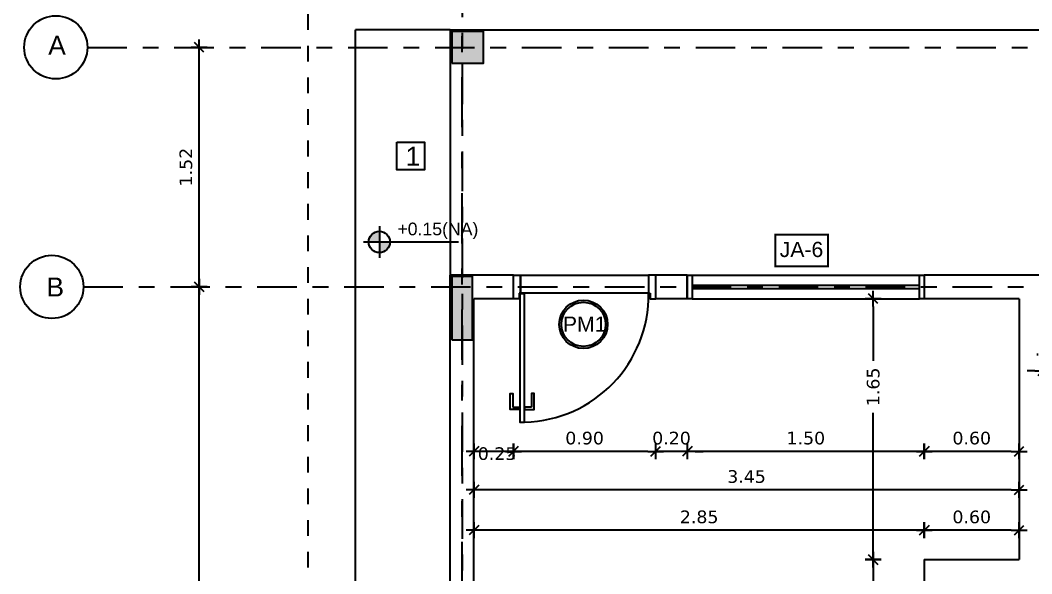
# Model space of a CAD drawing. Extents: x 11 to 195, y 73 to 157.
# Drawn here: x 61.42 to 67.82, y 129.85 to 133.35 of the extents above; entities that cross this region are included whole.
import ezdxf

# ---------------------------------------------------------------- set-up
doc = ezdxf.new("R2010")
doc.units = 0
doc.header["$LTSCALE"] = 0.005
doc.header["$PDMODE"] = 3
for name, pattern in [('C5', [60, 50, -5, 0, -5]), ('CONTINU', [0]), ('DASHDOT', [25.4, 12.7, -6.35, 0, -6.35]), ('HIDDEN', [9.525, 6.35, -3.175])]:
    doc.linetypes.add(name, pattern=pattern)
doc.layers.get('0').update_dxf_attribs({"linetype": 'CONTINUOUS'})
doc.layers.get('DEFPOINTS').update_dxf_attribs({"linetype": 'CONTINUOUS'})
for name, color, linetype in [('A-COTAS', 1, 'CONTINUOUS'), ('A-JANEL', 3, 'CONTINUOUS'), ('A-PARED', 5, 'CONTINUOUS'), ('A-PARED-PISOS', 2, 'CONTINUOUS'), ('A-PAREDE', 5, 'CONTINUOUS'), ('A-PILAR', 6, 'CONTINUOUS'), ('A-PILAR_EIXO', 5, 'DASHDOT'), ('A-PISOS', 2, 'CONTINUOUS'), ('A-PORTA', 3, 'CONTINUOUS'), ('A-SOLEIRA', 1, 'CONTINUOUS'), ('AR-PRJ-COB', 2, 'HIDDEN'), ('ARQ-CTA-1_050', 1, 'CONTINUOUS'), ('ARQ-ESQ-VISTA1', 2, 'CONTINUOUS'), ('ARQ-EXO-1_050', 251, 'C5'), ('ARQ-SMB-1_050', 1, 'CONTINUOUS'), ('ARQ-SMB-1_100', 1, 'CONTINUOUS'), ('ARQ-TXT-1_050', 2, 'CONTINUOUS'), ('ARQ-TXT-1_075', 2, 'CONTINUOUS')]:
    doc.layers.add(name, color=color, linetype=linetype)
doc.styles.add('A20', font='arial.ttf', dxfattribs={"height": 0.2})
doc.styles.add('ESC-50-A20', font='arial.ttf', dxfattribs={"height": 0.1})
doc.styles.add('FNDE Texto Cota 0050', font='verdana.ttf', dxfattribs={"height": 0.08})
doc.dimstyles.new('FNDE 1-0050', dxfattribs={"dimscale": 5, "dimtxt": 0.08, "dimasz": 0.01, "dimexe": 0.15, "dimexo": 0.15, "dimgap": 0.01, "dimtad": 1, "dimzin": 1, "dimdsep": 46, "dimtxsty": 'FNDE Texto Cota 0050', "dimblk": 'tic', "dimcen": 0.015, "dimdle": 0.15, "dimse1": 1, "dimse2": 1, "dimclrd": 251, "dimclre": 251, "dimclrt": 256, "dimaunit": 1, "dimadec": 3, "dimazin": 0, "dimtfac": 1, "dimtix": 1, "dimtmove": 2, "dimatfit": 3, "dimfxl": 0.15, "dimtvp": 1, "dimtolj": 1, "dimtzin": 0, "dimarcsym": 0})

# ---------------------------------------------------------------- blocks, each defined once
blk = doc.blocks.new('tic')
at = {"color": 251}
for p, q in [((-1, 0), (1, 0)), ((0, -1), (0, 1))]:
    blk.add_line(p, q, dxfattribs=at)
blk.add_line((-0.6, -0.6), (0.6, 0.6))
blk = doc.blocks.new('*D200')
at = {"layer": 'ARQ-CTA-1_050', "color": 251, "lineweight": -2, "transparency": 16777216}
blk.add_line((67.693, 130.1224), (67.193, 130.1224), dxfattribs=at)
at = {"layer": 'DEFPOINTS', "color": 0, "transparency": 16777216}
for p in [(67.143, 130.1224), (67.143, 129.8572, -1.8897), (67.743, 129.8572, -1.8897)]:
    blk.add_point(p, dxfattribs=at)
at = {"layer": 'ARQ-CTA-1_050', "color": 251, "lineweight": -2, "transparency": 16777216, "xscale": 0.05, "yscale": 0.05, "zscale": 0.05, "rotation": 180}
blk.add_blockref('tic', (67.143, 130.1224), dxfattribs=at)
at = {"layer": 'ARQ-CTA-1_050', "color": 251, "lineweight": -2, "transparency": 16777216, "xscale": 0.05, "yscale": 0.05, "zscale": 0.05}
blk.add_blockref('tic', (67.743, 130.1224), dxfattribs=at)
at = {"layer": 'ARQ-CTA-1_050', "transparency": 16777216, "insert": (67.443, 130.2056), "char_height": 0.08, "attachment_point": 5, "style": 'FNDE Texto Cota 0050'}
blk.add_mtext('\\A1;0.60', dxfattribs=at)
blk = doc.blocks.new('*D201')
at = {"layer": 'ARQ-CTA-1_050', "color": 251, "lineweight": -2, "transparency": 16777216}
blk.add_line((67.093, 130.1224), (64.343, 130.1224), dxfattribs=at)
at = {"layer": 'DEFPOINTS', "color": 0, "transparency": 16777216}
for p in [(64.293, 130.3281, -1.8897), (64.293, 130.1224), (67.143, 129.8572, -1.8897)]:
    blk.add_point(p, dxfattribs=at)
at = {"layer": 'ARQ-CTA-1_050', "color": 251, "lineweight": -2, "transparency": 16777216, "xscale": 0.05, "yscale": 0.05, "zscale": 0.05, "rotation": 180}
blk.add_blockref('tic', (64.293, 130.1224), dxfattribs=at)
at = {"layer": 'ARQ-CTA-1_050', "color": 251, "lineweight": -2, "transparency": 16777216, "xscale": 0.05, "yscale": 0.05, "zscale": 0.05}
blk.add_blockref('tic', (67.143, 130.1224), dxfattribs=at)
at = {"layer": 'ARQ-CTA-1_050', "transparency": 16777216, "insert": (65.718, 130.206), "char_height": 0.08, "attachment_point": 5, "style": 'FNDE Texto Cota 0050'}
blk.add_mtext('\\A1;2.85', dxfattribs=at)
blk = doc.blocks.new('*D202')
at = {"layer": 'ARQ-CTA-1_050', "color": 251, "lineweight": -2, "transparency": 16777216}
blk.add_line((67.693, 130.3778), (64.343, 130.3778), dxfattribs=at)
at = {"layer": 'DEFPOINTS', "color": 0, "transparency": 16777216}
for p in [(64.293, 130.5557, -1.8897), (67.743, 130.5557, -1.8897), (64.293, 130.3778)]:
    blk.add_point(p, dxfattribs=at)
at = {"layer": 'ARQ-CTA-1_050', "color": 251, "lineweight": -2, "transparency": 16777216, "xscale": 0.05, "yscale": 0.05, "zscale": 0.05, "rotation": 180}
blk.add_blockref('tic', (64.293, 130.3778), dxfattribs=at)
at = {"layer": 'ARQ-CTA-1_050', "color": 251, "lineweight": -2, "transparency": 16777216, "xscale": 0.05, "yscale": 0.05, "zscale": 0.05}
blk.add_blockref('tic', (67.743, 130.3778), dxfattribs=at)
at = {"layer": 'ARQ-CTA-1_050', "transparency": 16777216, "insert": (66.018, 130.4612), "char_height": 0.08, "attachment_point": 5, "style": 'FNDE Texto Cota 0050'}
blk.add_mtext('\\A1;3.45', dxfattribs=at)
blk = doc.blocks.new('*D203')
at = {"layer": 'ARQ-CTA-1_050', "color": 251, "lineweight": -2, "transparency": 16777216}
for p, q in [((66.8194, 131.5364), (66.8194, 131.1926)), ((66.8194, 129.9864), (66.8194, 130.8655))]:
    blk.add_line(p, q, dxfattribs=at)
at = {"layer": 'DEFPOINTS', "color": 0, "transparency": 16777216}
for p in [(66.623, 131.5864, -1.8897), (66.8194, 129.9364), (67.143, 129.9364, -1.8897)]:
    blk.add_point(p, dxfattribs=at)
at = {"layer": 'ARQ-CTA-1_050', "color": 251, "lineweight": -2, "transparency": 16777216, "xscale": 0.05, "yscale": 0.05, "zscale": 0.05}
for p, rotation in [((66.8194, 131.5864), 90), ((66.8194, 129.9364), 270)]:
    blk.add_blockref('tic', p, dxfattribs=dict(at, rotation=rotation))
at = {"layer": 'ARQ-CTA-1_050', "transparency": 16777216, "insert": (66.8197, 131.029), "char_height": 0.08, "attachment_point": 5, "rotation": 90, "style": 'FNDE Texto Cota 0050'}
blk.add_mtext('\\A1;1.65', dxfattribs=at)
blk = doc.blocks.new('*D204')
at = {"layer": 'ARQ-CTA-1_050', "color": 251, "lineweight": -2, "transparency": 16777216}
blk.add_line((66.8194, 129.8864), (66.8194, 127.1864), dxfattribs=at)
at = {"layer": 'DEFPOINTS', "color": 0, "transparency": 16777216}
for p in [(67.143, 129.9364, -1.8897), (66.8194, 127.1364), (67.143, 127.1364, -1.8897)]:
    blk.add_point(p, dxfattribs=at)
at = {"layer": 'ARQ-CTA-1_050', "color": 251, "lineweight": -2, "transparency": 16777216, "xscale": 0.05, "yscale": 0.05, "zscale": 0.05}
for p, rotation in [((66.8194, 129.9364), 90), ((66.8194, 127.1364), 270)]:
    blk.add_blockref('tic', p, dxfattribs=dict(at, rotation=rotation))
at = {"layer": 'ARQ-CTA-1_050', "transparency": 16777216, "insert": (66.7358, 128.5364), "char_height": 0.08, "attachment_point": 5, "rotation": 90, "style": 'FNDE Texto Cota 0050'}
blk.add_mtext('\\A1;2.80', dxfattribs=at)
blk = doc.blocks.new('*D205')
at = {"layer": 'ARQ-CTA-1_050', "color": 251, "lineweight": -2, "transparency": 16777216}
blk.add_line((67.693, 130.6211), (67.193, 130.6211), dxfattribs=at)
at = {"layer": 'DEFPOINTS', "color": 0, "transparency": 16777216}
for p in [(67.143, 130.8866, -1.8897), (67.743, 130.8866, -1.8897), (67.143, 130.6211)]:
    blk.add_point(p, dxfattribs=at)
at = {"layer": 'ARQ-CTA-1_050', "color": 251, "lineweight": -2, "transparency": 16777216, "xscale": 0.05, "yscale": 0.05, "zscale": 0.05, "rotation": 180}
blk.add_blockref('tic', (67.143, 130.6211), dxfattribs=at)
at = {"layer": 'ARQ-CTA-1_050', "color": 251, "lineweight": -2, "transparency": 16777216, "xscale": 0.05, "yscale": 0.05, "zscale": 0.05}
blk.add_blockref('tic', (67.743, 130.6211), dxfattribs=at)
at = {"layer": 'ARQ-CTA-1_050', "transparency": 16777216, "insert": (67.443, 130.7044), "char_height": 0.08, "attachment_point": 5, "style": 'FNDE Texto Cota 0050'}
blk.add_mtext('\\A1;0.60', dxfattribs=at)
blk = doc.blocks.new('*D206')
at = {"layer": 'ARQ-CTA-1_050', "color": 251, "lineweight": -2, "transparency": 16777216}
blk.add_line((67.093, 130.6211), (65.693, 130.6211), dxfattribs=at)
at = {"layer": 'DEFPOINTS', "color": 0, "transparency": 16777216}
for p in [(65.643, 130.8866, -1.8897), (67.143, 130.8866, -1.8897), (65.643, 130.6211)]:
    blk.add_point(p, dxfattribs=at)
at = {"layer": 'ARQ-CTA-1_050', "color": 251, "lineweight": -2, "transparency": 16777216, "xscale": 0.05, "yscale": 0.05, "zscale": 0.05, "rotation": 180}
blk.add_blockref('tic', (65.643, 130.6211), dxfattribs=at)
at = {"layer": 'ARQ-CTA-1_050', "color": 251, "lineweight": -2, "transparency": 16777216, "xscale": 0.05, "yscale": 0.05, "zscale": 0.05}
blk.add_blockref('tic', (67.143, 130.6211), dxfattribs=at)
at = {"layer": 'ARQ-CTA-1_050', "transparency": 16777216, "insert": (66.393, 130.7044), "char_height": 0.08, "attachment_point": 5, "style": 'FNDE Texto Cota 0050'}
blk.add_mtext('\\A1;1.50', dxfattribs=at)
blk = doc.blocks.new('*D207')
at = {"layer": 'ARQ-CTA-1_050', "color": 251, "lineweight": -2, "transparency": 16777216}
for p, q in [((65.393, 130.6211), (65.343, 130.6211)), ((65.643, 130.6211), (65.443, 130.6211)), ((65.693, 130.6211), (65.743, 130.6211))]:
    blk.add_line(p, q, dxfattribs=at)
at = {"layer": 'DEFPOINTS', "color": 0, "transparency": 16777216}
for p in [(65.443, 130.8866, -1.8897), (65.643, 130.8866, -1.8897), (65.443, 130.6211)]:
    blk.add_point(p, dxfattribs=at)
at = {"layer": 'ARQ-CTA-1_050', "color": 251, "lineweight": -2, "transparency": 16777216, "xscale": 0.05, "yscale": 0.05, "zscale": 0.05}
blk.add_blockref('tic', (65.443, 130.6211), dxfattribs=at)
at = {"layer": 'ARQ-CTA-1_050', "color": 251, "lineweight": -2, "transparency": 16777216, "xscale": 0.05, "yscale": 0.05, "zscale": 0.05, "rotation": 180}
blk.add_blockref('tic', (65.643, 130.6211), dxfattribs=at)
at = {"layer": 'ARQ-CTA-1_050', "transparency": 16777216, "insert": (65.543, 130.7045), "char_height": 0.08, "attachment_point": 5, "style": 'FNDE Texto Cota 0050'}
blk.add_mtext('\\A1;0.20', dxfattribs=at)
blk = doc.blocks.new('*D208')
at = {"layer": 'ARQ-CTA-1_050', "color": 251, "lineweight": -2, "transparency": 16777216}
blk.add_line((65.393, 130.6211), (64.593, 130.6211), dxfattribs=at)
at = {"layer": 'DEFPOINTS', "color": 0, "transparency": 16777216}
for p in [(64.543, 130.8866, -1.8897), (65.443, 130.8866, -1.8897), (64.543, 130.6211)]:
    blk.add_point(p, dxfattribs=at)
at = {"layer": 'ARQ-CTA-1_050', "color": 251, "lineweight": -2, "transparency": 16777216, "xscale": 0.05, "yscale": 0.05, "zscale": 0.05, "rotation": 180}
blk.add_blockref('tic', (64.543, 130.6211), dxfattribs=at)
at = {"layer": 'ARQ-CTA-1_050', "color": 251, "lineweight": -2, "transparency": 16777216, "xscale": 0.05, "yscale": 0.05, "zscale": 0.05}
blk.add_blockref('tic', (65.443, 130.6211), dxfattribs=at)
at = {"layer": 'ARQ-CTA-1_050', "transparency": 16777216, "insert": (64.993, 130.7044), "char_height": 0.08, "attachment_point": 5, "style": 'FNDE Texto Cota 0050'}
blk.add_mtext('\\A1;0.90', dxfattribs=at)
blk = doc.blocks.new('*D209')
at = {"layer": 'ARQ-CTA-1_050', "color": 251, "lineweight": -2, "transparency": 16777216}
blk.add_line((64.493, 130.6211), (64.343, 130.6211), dxfattribs=at)
at = {"layer": 'DEFPOINTS', "color": 0, "transparency": 16777216}
for p in [(64.293, 130.8866, -1.8897), (64.543, 130.8866, -1.8897), (64.293, 130.6211)]:
    blk.add_point(p, dxfattribs=at)
at = {"layer": 'ARQ-CTA-1_050', "color": 251, "lineweight": -2, "transparency": 16777216, "xscale": 0.05, "yscale": 0.05, "zscale": 0.05, "rotation": 180}
blk.add_blockref('tic', (64.293, 130.6211), dxfattribs=at)
at = {"layer": 'ARQ-CTA-1_050', "color": 251, "lineweight": -2, "transparency": 16777216, "xscale": 0.05, "yscale": 0.05, "zscale": 0.05}
blk.add_blockref('tic', (64.543, 130.6211), dxfattribs=at)
at = {"layer": 'ARQ-CTA-1_050', "transparency": 16777216, "insert": (64.4392, 130.6061), "char_height": 0.08, "attachment_point": 5, "style": 'FNDE Texto Cota 0050'}
blk.add_mtext('\\A1;0.25', dxfattribs=at)
blk = doc.blocks.new('*D225')
at = {"layer": 'ARQ-CTA-1_050', "color": 251, "lineweight": -2, "transparency": 16777216}
for p, q in [((68.9238, 131.5364), (68.9238, 130.901)), ((68.9238, 129.9864), (68.9238, 130.5738))]:
    blk.add_line(p, q, dxfattribs=at)
at = {"layer": 'DEFPOINTS', "color": 0, "transparency": 16777216}
for p in [(68.7625, 131.5864, -1.8897), (67.5575, 129.9364, -1.8897), (68.9238, 129.9364)]:
    blk.add_point(p, dxfattribs=at)
at = {"layer": 'ARQ-CTA-1_050', "color": 251, "lineweight": -2, "transparency": 16777216, "xscale": 0.05, "yscale": 0.05, "zscale": 0.05}
for p, rotation in [((68.9238, 131.5864), 90), ((68.9238, 129.9364), 270)]:
    blk.add_blockref('tic', p, dxfattribs=dict(at, rotation=rotation))
at = {"layer": 'ARQ-CTA-1_050', "transparency": 16777216, "insert": (68.9238, 130.7374), "char_height": 0.08, "attachment_point": 5, "rotation": 90, "style": 'FNDE Texto Cota 0050'}
blk.add_mtext('\\A1;1.65', dxfattribs=at)
blk = doc.blocks.new('*D246')
at = {"layer": 'ARQ-CTA-1_050', "color": 251, "lineweight": -2, "transparency": 16777216}
for p, q in [((67.843, 131.1302), (67.793, 131.1302)), ((67.893, 131.1302), (67.993, 131.1302)), ((68.043, 131.1302), (68.093, 131.1302))]:
    blk.add_line(p, q, dxfattribs=at)
at = {"layer": 'DEFPOINTS', "color": 0, "transparency": 16777216}
for p in [(67.893, 131.5864, -1.8897), (67.993, 131.5864, -1.8897), (67.993, 131.1302)]:
    blk.add_point(p, dxfattribs=at)
at = {"layer": 'ARQ-CTA-1_050', "color": 251, "lineweight": -2, "transparency": 16777216, "xscale": 0.05, "yscale": 0.05, "zscale": 0.05}
blk.add_blockref('tic', (67.893, 131.1302), dxfattribs=at)
at = {"layer": 'ARQ-CTA-1_050', "color": 251, "lineweight": -2, "transparency": 16777216, "xscale": 0.05, "yscale": 0.05, "zscale": 0.05, "rotation": 180}
blk.add_blockref('tic', (67.993, 131.1302), dxfattribs=at)
at = {"layer": 'ARQ-CTA-1_050', "transparency": 16777216, "insert": (67.929, 131.266), "char_height": 0.08, "attachment_point": 5, "style": 'FNDE Texto Cota 0050'}
blk.add_mtext('\\A1;.10', dxfattribs=at)
blk = doc.blocks.new('*D254')
at = {"layer": 'ARQ-CTA-1_050', "color": 251, "lineweight": -2, "transparency": 16777216}
blk.add_line((62.5535, 127.1114), (62.5535, 131.6114), dxfattribs=at)
at = {"layer": 'DEFPOINTS', "color": 0, "transparency": 16777216}
for p in [(61.8215, 131.6614, -1.8897), (62.5535, 131.6614), (61.8215, 127.0614, -1.8897)]:
    blk.add_point(p, dxfattribs=at)
at = {"layer": 'ARQ-CTA-1_050', "color": 251, "lineweight": -2, "transparency": 16777216, "xscale": 0.05, "yscale": 0.05, "zscale": 0.05}
for p, rotation in [((62.5535, 131.6614), 90), ((62.5535, 127.0614), 270)]:
    blk.add_blockref('tic', p, dxfattribs=dict(at, rotation=rotation))
at = {"layer": 'ARQ-CTA-1_050', "transparency": 16777216, "insert": (62.4702, 129.3614), "char_height": 0.08, "attachment_point": 5, "rotation": 90, "style": 'FNDE Texto Cota 0050'}
blk.add_mtext('\\A1;4.60', dxfattribs=at)
blk = doc.blocks.new('*D255')
at = {"layer": 'ARQ-CTA-1_050', "color": 251, "lineweight": -2, "transparency": 16777216}
blk.add_line((62.5535, 131.7114), (62.5535, 133.1264), dxfattribs=at)
at = {"layer": 'DEFPOINTS', "color": 0, "transparency": 16777216}
for p in [(61.8465, 133.1764, -1.8897), (62.5535, 133.1764), (61.8215, 131.6614, -1.8897)]:
    blk.add_point(p, dxfattribs=at)
at = {"layer": 'ARQ-CTA-1_050', "color": 251, "lineweight": -2, "transparency": 16777216, "xscale": 0.05, "yscale": 0.05, "zscale": 0.05}
for p, rotation in [((62.5535, 133.1764), 90), ((62.5535, 131.6614), 270)]:
    blk.add_blockref('tic', p, dxfattribs=dict(at, rotation=rotation))
at = {"layer": 'ARQ-CTA-1_050', "transparency": 16777216, "insert": (62.4702, 132.4189), "char_height": 0.08, "attachment_point": 5, "rotation": 90, "style": 'FNDE Texto Cota 0050'}
blk.add_mtext('\\A1;1.52', dxfattribs=at)
blk = doc.blocks.new('FNDE-Nível Planta-1_050')
at = {"linetype": 'Continuous', "ltscale": 0.5}
h = blk.add_hatch(color=251, dxfattribs=at)
h.paths.add_polyline_path([(135.6984, 5.8271), (135.6984, 5.8943, 0.414214), (135.6312, 5.8271)])
h.paths.add_polyline_path([(135.6984, 5.8271), (135.6984, 5.7599, 0.414214), (135.7656, 5.8271)])
at = {"color": 251}
for p, q in [((135.6984, 5.9279), (135.6984, 5.7263)), ((135.5976, 5.8271), (135.7656, 5.8271)), ((135.7656, 5.8271), (136.1984, 5.8271))]:
    blk.add_line(p, q, dxfattribs=at)
blk.add_circle((135.6984, 5.8271), 0.0672, dxfattribs=at)

msp = doc.modelspace()

# ---------------------------------------------------------------- hatches: boundary and pattern name
at = {"layer": 'A-COTAS'}
h = msp.add_hatch(color=256, dxfattribs=at)
h.set_gradient(color1=(173, 173, 173), color2=(173, 173, 173))
h.paths.add_polyline_path([(79.883, 127.3964), (79.808, 127.3964), (79.733, 127.3964), (79.733, 127.1964), (79.733, 126.9964), (79.808, 126.9964), (79.883, 126.9964), (79.883, 127.1964)])
h.paths.add_polyline_path([(79.883, 131.7264), (79.818, 131.7264), (79.753, 131.7264), (79.753, 131.5264), (79.753, 131.3264), (79.818, 131.3264), (79.883, 131.3264), (79.883, 131.5264)])
h.paths.add_polyline_path([(74.683, 131.7264), (74.618, 131.7264), (74.553, 131.7264), (74.553, 131.5264), (74.553, 131.3264), (74.618, 131.3264), (74.683, 131.3264), (74.683, 131.5264)])
h.paths.add_polyline_path([(74.683, 127.3964), (74.618, 127.3964), (74.553, 127.3964), (74.553, 127.1964), (74.553, 126.9964), (74.618, 126.9964), (74.683, 126.9964), (74.683, 127.1964)])
h.paths.add_polyline_path([(69.353, 131.3264), (69.418, 131.3264), (69.483, 131.3264), (69.483, 131.5264), (69.483, 131.7264), (69.418, 131.7264), (69.353, 131.7264), (69.353, 131.5264)])
h.paths.add_polyline_path([(79.883, 133.2764), (79.783, 133.2764), (79.683, 133.2764), (79.683, 133.1864), (79.683, 133.0764), (79.783, 133.0764), (79.883, 133.0764), (79.883, 133.1864)])
h.paths.add_polyline_path([(74.718, 133.2764), (74.618, 133.2764), (74.518, 133.2764), (74.518, 133.1864), (74.518, 133.0764), (74.618, 133.0764), (74.718, 133.0764), (74.718, 133.1864)])
h.paths.add_polyline_path([(69.518, 133.2764), (69.418, 133.2764), (69.318, 133.2764), (69.318, 133.1864), (69.318, 133.0764), (69.418, 133.0764), (69.518, 133.0764), (69.518, 133.1864)])
h.paths.add_polyline_path([(69.483, 127.3964), (69.418, 127.3964), (69.353, 127.3964), (69.353, 127.1964), (69.353, 126.9964), (69.418, 126.9964), (69.483, 126.9964), (69.483, 127.1964)])
h.paths.add_polyline_path([(64.153, 133.0764), (64.253, 133.0764), (64.353, 133.0764), (64.353, 133.1864), (64.353, 133.2764), (64.253, 133.2764), (64.153, 133.2764), (64.153, 133.1864)])
h.paths.add_polyline_path([(64.153, 131.3264), (64.218, 131.3264), (64.283, 131.3264), (64.283, 131.5264), (64.283, 131.7264), (64.218, 131.7264), (64.153, 131.7264), (64.153, 131.5264)])
h.paths.add_polyline_path([(64.153, 126.9964), (64.218, 126.9964), (64.283, 126.9964), (64.283, 127.1964), (64.283, 127.3964), (64.218, 127.3964), (64.153, 127.3964), (64.153, 127.1964)])
at = {"layer": 'ARQ-SMB-1_100'}
h = msp.add_hatch(color=252, dxfattribs=at)
edge = h.paths.add_edge_path()
edge.add_arc((64.9856, 131.4244), 0.1531, 0, 360)
edge = h.paths.add_edge_path(flags=17)
edge.add_arc((64.9856, 131.4244), 0.1397, 0, 360)

# ---------------------------------------------------------------- linework, layer by layer
at = {"layer": 'A-JANEL'}
msp.add_line((67.143, 131.7364, -1.8897), (67.143, 131.5864, -1.8897), dxfattribs=at)
msp.add_line((67.143, 131.7364, -1.8897), (67.143, 131.5864, -1.8897), dxfattribs=at)
at = {"layer": 'A-PARED'}
for p, q in [((64.143, 126.9864, -1.8897), (64.143, 131.7364, -1.8897)), ((64.543, 131.7364, -1.8897), (64.143, 131.7364, -1.8897)), ((64.543, 131.5864, -1.8897), (64.543, 131.7364, -1.8897)), ((64.543, 131.5864, -1.8897), (64.543, 131.7364, -1.8897)), ((65.443, 131.5864, -1.8897), (65.443, 131.7364, -1.8897)), ((65.643, 131.7364, -1.8897), (65.443, 131.7364, -1.8897)), ((65.443, 131.5864, -1.8897), (65.443, 131.7364, -1.8897)), ((65.643, 131.5864, -1.8897), (65.643, 131.7364, -1.8897)), ((67.993, 131.7364, -1.8897), (67.143, 131.7364, -1.8897)), ((64.293, 127.1364, -1.8897), (64.293, 131.5864, -1.8897)), ((64.543, 131.5864, -1.8897), (64.293, 131.5864, -1.8897)), ((65.643, 131.5864, -1.8897), (65.443, 131.5864, -1.8897)), ((67.743, 131.5864, -1.8897), (67.143, 131.5864, -1.8897)), ((67.743, 131.5864, -1.8897), (67.743, 129.9364, -1.8897)), ((67.743, 131.5864, -1.8897), (67.743, 131.3713, -1.8897)), ((67.143, 129.9364, -1.8897), (67.743, 129.9364, -1.8897)), ((67.143, 129.9364, -1.8897), (67.143, 127.1364, -1.8897))]:
    msp.add_line(p, q, dxfattribs=at)
at = {"layer": 'A-PARED-PISOS'}
for q in [(64.143, 131.7364, -1.8897), (70.418, 133.2864, -1.8897)]:
    msp.add_line((64.143, 133.2864, -1.8897), q, dxfattribs=at)
at = {"layer": 'A-PAREDE'}
for p, q in [((65.643, 131.7364, -1.8897), (65.643, 131.5864, -1.8897)), ((65.643, 131.7364, -1.8897), (65.643, 131.5864, -1.8897)), ((67.143, 131.7364, -1.8897), (67.143, 131.5864, -1.8897)), ((67.143, 131.7364, -1.8897), (67.143, 131.5864, -1.8897))]:
    msp.add_line(p, q, dxfattribs=at)
at = {"layer": 'A-PILAR', "elevation": -1.8897}
for points in [[(64.153, 133.0764), (64.253, 133.0764), (64.353, 133.0764), (64.353, 133.1764), (64.353, 133.2764), (64.253, 133.2764), (64.153, 133.2764), (64.153, 133.1764), (64.153, 133.0764)], [(64.153, 131.3264), (64.218, 131.3264), (64.283, 131.3264), (64.283, 131.5264), (64.283, 131.7264), (64.218, 131.7264), (64.153, 131.7264), (64.153, 131.5264), (64.153, 131.3264)]]:
    msp.add_lwpolyline(points, close=True, dxfattribs=at)
at = {"layer": 'A-PILAR_EIXO', "color": 8, "ltscale": 5}
msp.add_line((64.218, 126.7906, -1.8897), (64.218, 133.333, -1.8897), dxfattribs=at)
at = {"layer": 'A-PISOS', "color": 1}
for p, q in [((63.543, 131.6614, -1.8897), (63.543, 133.2864, -1.8897)), ((64.143, 133.2864, -1.8897), (63.543, 133.2864, -1.8897)), ((63.543, 126.3864, -1.8897), (63.543, 131.6614, -1.8897))]:
    msp.add_line(p, q, dxfattribs=at)
at = {"layer": 'A-PORTA', "color": 2}
msp.add_line((64.588, 131.7364, -1.8897), (64.588, 131.6214, -1.8897), dxfattribs=at)
at = {"layer": 'A-PORTA', "color": 2, "elevation": -1.8897}
for points in [[(64.578, 131.6214), (64.578, 131.5864), (64.543, 131.5864), (64.543, 131.7364), (64.588, 131.7364), (64.588, 131.6214)], [(65.408, 131.6214), (65.408, 131.5864), (65.443, 131.5864), (65.443, 131.7364), (65.398, 131.7364), (65.398, 131.6214)], [(64.583, 131.6164), (64.583, 130.8064), (64.613, 130.8064), (64.613, 131.6164)]]:
    msp.add_lwpolyline(points, close=True, dxfattribs=at)
at = {"layer": 'A-PORTA', "color": 1, "elevation": -1.8897}
for points in [[(64.538, 130.9014), (64.583, 130.9014), (64.583, 130.8864), (64.523, 130.8864), (64.523, 130.9864), (64.538, 130.9864)], [(64.658, 130.9014), (64.613, 130.9014), (64.613, 130.8864), (64.673, 130.8864), (64.673, 130.9864), (64.658, 130.9864)]]:
    msp.add_lwpolyline(points, close=True, dxfattribs=at)
at = {"layer": 'A-PORTA', "color": 1}
msp.add_arc((64.5944, 131.6099, -1.8697), 0.8037, 271.32675, 0.82159, dxfattribs=at)
at = {"layer": 'A-SOLEIRA', "elevation": -1.8897}
msp.add_lwpolyline([(64.588, 131.6214), (64.588, 131.7364), (65.398, 131.7364), (65.398, 131.6214)], close=True, dxfattribs=at)
at = {"layer": 'AR-PRJ-COB', "ltscale": 0.5, "elevation": -1.8897}
msp.add_lwpolyline([(74.618, 126.0864), (63.243, 126.0864), (63.243, 134.1614), (80.793, 134.1614), (80.793, 126.0864), (76.418, 126.0864)], close=True, dxfattribs=at)
at = {"layer": 'ARQ-ESQ-VISTA1', "color": 1}
for p, q in [((65.673, 131.7364, -1.8897), (67.113, 131.7364, -1.8897)), ((65.673, 131.5864, -1.8897), (67.113, 131.5864, -1.8897))]:
    msp.add_line(p, q, dxfattribs=at)
at = {"layer": 'ARQ-ESQ-VISTA1', "color": 2}
for p, q in [((65.673, 131.6714, -1.8897), (67.113, 131.6715, -1.8897)), ((65.673, 131.6514, -1.8897), (67.113, 131.6515, -1.8897))]:
    msp.add_line(p, q, dxfattribs=at)
at = {"layer": 'ARQ-ESQ-VISTA1', "color": 2, "elevation": -1.8897}
for points in [[(65.643, 131.7364), (65.673, 131.7364), (65.673, 131.5864), (65.643, 131.5864)], [(67.113, 131.7364), (67.143, 131.7364), (67.143, 131.5864), (67.113, 131.5864)]]:
    msp.add_lwpolyline(points, close=True, dxfattribs=at)
at = {"layer": 'ARQ-EXO-1_050'}
for p, q in [((64.218, 138.0177, -1.8897), (64.218, 124.5315, -1.8897)), ((61.8465, 133.1764, -1.8897), (82.5503, 133.1764, -16.5511)), ((61.8215, 131.6614, -1.8897), (82.5503, 131.6614, -16.5675))]:
    msp.add_line(p, q, dxfattribs=at)
at = {"layer": 'ARQ-EXO-1_050', "linetype": 'CONTINU'}
for centre in [(61.6465, 133.1764, -1.8897), (61.6215, 131.6614, -1.8897)]:
    msp.add_circle(centre, 0.2, dxfattribs=at)
at = {"layer": 'ARQ-SMB-1_100'}
msp.add_lwpolyline([(63.8049, 132.5776), (63.9809, 132.5776), (63.9809, 132.4016), (63.8049, 132.4016)], close=True, dxfattribs=at)
at = {"layer": 'ARQ-SMB-1_100', "color": 252, "ltscale": 10, "const_width": 0.0133, "elevation": -1.8897}
msp.add_lwpolyline([(66.2004, 131.7911), (66.5337, 131.7911), (66.5337, 131.9911), (66.2004, 131.9911)], close=True, dxfattribs=at)
at = {"layer": 'ARQ-SMB-1_100', "color": 252}
for radius in [0.1531, 0.1397]:
    msp.add_circle((64.9856, 131.4244, -1.8897), radius, dxfattribs=at)

# ---------------------------------------------------------------- block references
at = {"layer": 'ARQ-SMB-1_050'}
msp.add_blockref('FNDE-Nível Planta-1_050', (-72.0042, 126.1184), dxfattribs=at)

# ---------------------------------------------------------------- texts
at = {"layer": 'ARQ-SMB-1_050', "style": 'ESC-50-A20'}
msp.add_attdef('+0.15(NA)', (63.8084, 131.9878), 'NA', height=0.08, dxfattribs=at)
at = {"layer": 'ARQ-TXT-1_050', "char_height": 0.12, "width": 0.086252, "attachment_point": 1, "style": 'A20'}
for s, insert in [('A', (61.5984, 133.2493, -4.5793)), ('1', (63.8603, 132.5477)), ('B', (61.5871, 131.7206, -2.6897))]:
    msp.add_mtext(s, dxfattribs=dict(at, insert=insert))
at = {"layer": 'ARQ-TXT-1_075', "style": 'ESC-50-A20'}
for tag, p in [('JA-6', (66.2278, 131.85, -1.8897)), ('PM1', (64.8556, 131.3777, -1.7925))]:
    msp.add_attdef(tag, p, '', height=0.096, dxfattribs=at)

# ---------------------------------------------------------------- dimensions: what is measured, and where the dimension line sits
at = {"layer": 'ARQ-CTA-1_050'}
for base, p1, p2, picture, middle in [((62.5534935044, 133.1763992812), (61.8214514561, 131.6613992812, -1.8896668763), (61.8464514561, 133.1763992812, -1.8896668763), '*D255', (62.4701624097, 132.4188992812)), ((62.5535, 131.6614), (61.8215, 127.0614, -1.8897), (61.8215, 131.6614, -1.8897), '*D254', (62.4702, 129.3614))]:
    dim = msp.add_linear_dim(base=base, p1=p1, p2=p2, angle=90, dimstyle='FNDE 1-0050', override={"dimtad": 0}, dxfattribs=at)
    dim.commit()
    dim.dimension.update_dxf_attribs({"geometry": picture, "text_midpoint": middle})
for base, p1, p2, picture, middle in [((66.8194, 129.9364), (66.623, 131.5864, -1.8897), (67.143, 129.9364, -1.8897), '*D203', (66.8197, 131.029)), ((68.9238, 129.9364), (68.7625, 131.5864, -1.8897), (67.5575, 129.9364, -1.8897), '*D225', (68.9238, 130.7374))]:
    dim = msp.add_linear_dim(base=base, p1=p1, p2=p2, angle=90, dimstyle='FNDE 1-0050', override={"dimtad": 0}, dxfattribs=at)
    dim.commit()
    dim.dimension.update_dxf_attribs({"geometry": picture, "text_midpoint": middle, "dimtype": 160})
dim = msp.add_linear_dim(base=(67.993, 131.1302), p1=(67.893, 131.5864, -1.8897), p2=(67.993, 131.5864, -1.8897), text='.10', dimstyle='FNDE 1-0050', override={"dimtad": 0}, dxfattribs=at)
dim.commit()
dim.dimension.update_dxf_attribs({"geometry": '*D246', "text_midpoint": (67.929, 131.266), "dimtype": 160})
dim = msp.add_linear_dim(base=(64.293, 130.6211), p1=(64.543, 130.8866, -1.8897), p2=(64.293, 130.8866, -1.8897), dimstyle='FNDE 1-0050', override={"dimtad": 0}, dxfattribs=at)
dim.commit()
dim.dimension.update_dxf_attribs({"geometry": '*D209', "text_midpoint": (64.4392, 130.6061), "dimtype": 160})
for base, p1, p2, picture, middle in [((64.543, 130.6211), (65.443, 130.8866, -1.8897), (64.543, 130.8866, -1.8897), '*D208', (64.993, 130.7044)), ((65.443, 130.6211), (65.643, 130.8866, -1.8897), (65.443, 130.8866, -1.8897), '*D207', (65.543, 130.7045)), ((67.143, 130.6211), (67.743, 130.8866, -1.8897), (67.143, 130.8866, -1.8897), '*D205', (67.443, 130.7044)), ((64.293, 130.3778), (67.743, 130.5557, -1.8897), (64.293, 130.5557, -1.8897), '*D202', (66.018, 130.4612)), ((64.293, 130.1224), (67.143, 129.8572, -1.8897), (64.293, 130.3281, -1.8897), '*D201', (65.718, 130.206)), ((67.143, 130.1224), (67.743, 129.8572, -1.8897), (67.143, 129.8572, -1.8897), '*D200', (67.443, 130.2056))]:
    dim = msp.add_linear_dim(base=base, p1=p1, p2=p2, dimstyle='FNDE 1-0050', override={"dimtad": 0}, dxfattribs=at)
    dim.commit()
    dim.dimension.update_dxf_attribs({"geometry": picture, "text_midpoint": middle})
dim = msp.add_linear_dim(base=(65.643, 130.6211), p1=(67.143, 130.8866, -1.8897), p2=(65.643, 130.8866, -1.8897), text='1.50', dimstyle='FNDE 1-0050', override={"dimtad": 0}, dxfattribs=at)
dim.commit()
dim.dimension.update_dxf_attribs({"geometry": '*D206', "text_midpoint": (66.393, 130.7044)})
dim = msp.add_linear_dim(base=(66.8194, 127.1364), p1=(67.143, 129.9364, -1.8897), p2=(67.143, 127.1364, -1.8897), angle=90, text='2.80', dimstyle='FNDE 1-0050', override={"dimtad": 0}, dxfattribs=at)
dim.commit()
dim.dimension.update_dxf_attribs({"geometry": '*D204', "text_midpoint": (66.7358, 128.5364)})

doc.saveas('drawing.dxf')
